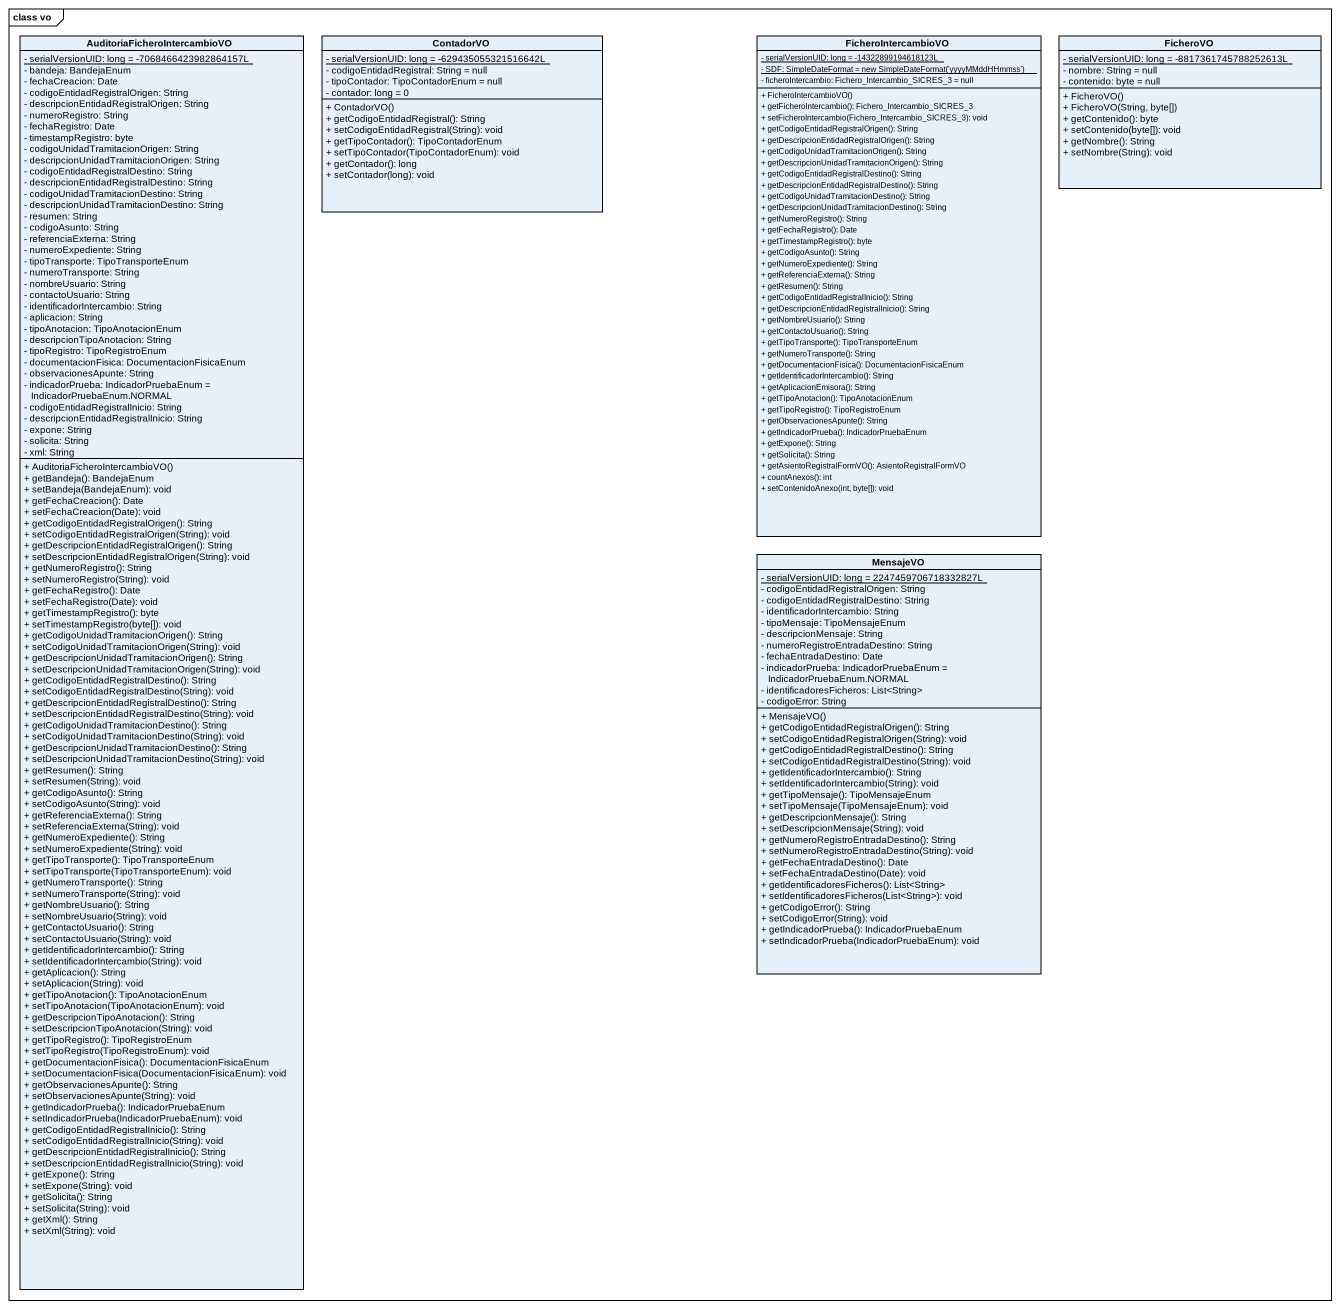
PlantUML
@startuml
mainframe class vo
hide circle
hide empty members
skinparam classAttributeIconSize 0
class "AuditoriaFicheroIntercambioVO" as AuditoriaFicheroIntercambioV {
  {static} - serialVersionUID: long = -7068466423982864157L
  - bandeja: BandejaEnum
  - fechaCreacion: Date
  - codigoEntidadRegistralOrigen: String
  - descripcionEntidadRegistralOrigen: String
  - numeroRegistro: String
  - fechaRegistro: Date
  - timestampRegistro: byte
  - codigoUnidadTramitacionOrigen: String
  - descripcionUnidadTramitacionOrigen: String
  - codigoEntidadRegistralDestino: String
  - descripcionEntidadRegistralDestino: String
  - codigoUnidadTramitacionDestino: String
  - descripcionUnidadTramitacionDestino: String
  - resumen: String
  - codigoAsunto: String
  - referenciaExterna: String
  - numeroExpediente: String
  - tipoTransporte: TipoTransporteEnum
  - numeroTransporte: String
  - nombreUsuario: String
  - contactoUsuario: String
  - identificadorIntercambio: String
  - aplicacion: String
  - tipoAnotacion: TipoAnotacionEnum
  - descripcionTipoAnotacion: String
  - tipoRegistro: TipoRegistroEnum
  - documentacionFisica: DocumentacionFisicaEnum
  - observacionesApunte: String
  - indicadorPrueba: IndicadorPruebaEnum = IndicadorPruebaEnum.NORMAL
  - codigoEntidadRegistralInicio: String
  - descripcionEntidadRegistralInicio: String
  - expone: String
  - solicita: String
  - xml: String
  + AuditoriaFicheroIntercambioVO()
  + getBandeja(): BandejaEnum
  + setBandeja(BandejaEnum): void
  + getFechaCreacion(): Date
  + setFechaCreacion(Date): void
  + getCodigoEntidadRegistralOrigen(): String
  + setCodigoEntidadRegistralOrigen(String): void
  + getDescripcionEntidadRegistralOrigen(): String
  + setDescripcionEntidadRegistralOrigen(String): void
  + getNumeroRegistro(): String
  + setNumeroRegistro(String): void
  + getFechaRegistro(): Date
  + setFechaRegistro(Date): void
  + getTimestampRegistro(): byte
  + setTimestampRegistro(byte[]): void
  + getCodigoUnidadTramitacionOrigen(): String
  + setCodigoUnidadTramitacionOrigen(String): void
  + getDescripcionUnidadTramitacionOrigen(): String
  + setDescripcionUnidadTramitacionOrigen(String): void
  + getCodigoEntidadRegistralDestino(): String
  + setCodigoEntidadRegistralDestino(String): void
  + getDescripcionEntidadRegistralDestino(): String
  + setDescripcionEntidadRegistralDestino(String): void
  + getCodigoUnidadTramitacionDestino(): String
  + setCodigoUnidadTramitacionDestino(String): void
  + getDescripcionUnidadTramitacionDestino(): String
  + setDescripcionUnidadTramitacionDestino(String): void
  + getResumen(): String
  + setResumen(String): void
  + getCodigoAsunto(): String
  + setCodigoAsunto(String): void
  + getReferenciaExterna(): String
  + setReferenciaExterna(String): void
  + getNumeroExpediente(): String
  + setNumeroExpediente(String): void
  + getTipoTransporte(): TipoTransporteEnum
  + setTipoTransporte(TipoTransporteEnum): void
  + getNumeroTransporte(): String
  + setNumeroTransporte(String): void
  + getNombreUsuario(): String
  + setNombreUsuario(String): void
  + getContactoUsuario(): String
  + setContactoUsuario(String): void
  + getIdentificadorIntercambio(): String
  + setIdentificadorIntercambio(String): void
  + getAplicacion(): String
  + setAplicacion(String): void
  + getTipoAnotacion(): TipoAnotacionEnum
  + setTipoAnotacion(TipoAnotacionEnum): void
  + getDescripcionTipoAnotacion(): String
  + setDescripcionTipoAnotacion(String): void
  + getTipoRegistro(): TipoRegistroEnum
  + setTipoRegistro(TipoRegistroEnum): void
  + getDocumentacionFisica(): DocumentacionFisicaEnum
  + setDocumentacionFisica(DocumentacionFisicaEnum): void
  + getObservacionesApunte(): String
  + setObservacionesApunte(String): void
  + getIndicadorPrueba(): IndicadorPruebaEnum
  + setIndicadorPrueba(IndicadorPruebaEnum): void
  + getCodigoEntidadRegistralInicio(): String
  + setCodigoEntidadRegistralInicio(String): void
  + getDescripcionEntidadRegistralInicio(): String
  + setDescripcionEntidadRegistralInicio(String): void
  + getExpone(): String
  + setExpone(String): void
  + getSolicita(): String
  + setSolicita(String): void
  + getXml(): String
  + setXml(String): void
}
class ContadorVO {
  {static} - serialVersionUID: long = -629435055321516642L
  - codigoEntidadRegistral: String = null
  - tipoContador: TipoContadorEnum = null
  - contador: long = 0
  + ContadorVO()
  + getCodigoEntidadRegistral(): String
  + setCodigoEntidadRegistral(String): void
  + getTipoContador(): TipoContadorEnum
  + setTipoContador(TipoContadorEnum): void
  + getContador(): long
  + setContador(long): void
}
class FicheroIntercambioVO {
  {static} - serialVersionUID: long = -14322899194618123L
  {static} {field} - SDF: SimpleDateFormat = new SimpleDateFormat('yyyyMMddHHmmss')
  - ficheroIntercambio: Fichero_Intercambio_SICRES_3 = null
  + FicheroIntercambioVO()
  + getFicheroIntercambio(): Fichero_Intercambio_SICRES_3
  + setFicheroIntercambio(Fichero_Intercambio_SICRES_3): void
  + getCodigoEntidadRegistralOrigen(): String
  + getDescripcionEntidadRegistralOrigen(): String
  + getCodigoUnidadTramitacionOrigen(): String
  + getDescripcionUnidadTramitacionOrigen(): String
  + getCodigoEntidadRegistralDestino(): String
  + getDescripcionEntidadRegistralDestino(): String
  + getCodigoUnidadTramitacionDestino(): String
  + getDescripcionUnidadTramitacionDestino(): String
  + getNumeroRegistro(): String
  + getFechaRegistro(): Date
  + getTimestampRegistro(): byte
  + getCodigoAsunto(): String
  + getNumeroExpediente(): String
  + getReferenciaExterna(): String
  + getResumen(): String
  + getCodigoEntidadRegistralInicio(): String
  + getDescripcionEntidadRegistralInicio(): String
  + getNombreUsuario(): String
  + getContactoUsuario(): String
  + getTipoTransporte(): TipoTransporteEnum
  + getNumeroTransporte(): String
  + getDocumentacionFisica(): DocumentacionFisicaEnum
  + getIdentificadorIntercambio(): String
  + getAplicacionEmisora(): String
  + getTipoAnotacion(): TipoAnotacionEnum
  + getTipoRegistro(): TipoRegistroEnum
  + getObservacionesApunte(): String
  + getIndicadorPrueba(): IndicadorPruebaEnum
  + getExpone(): String
  + getSolicita(): String
  + getAsientoRegistralFormVO(): AsientoRegistralFormVO
  + countAnexos(): int
  + setContenidoAnexo(int, byte[]): void
}
class FicheroVO {
  {static} - serialVersionUID: long = -8817361745788252613L
  - nombre: String = null
  - contenido: byte = null
  + FicheroVO()
  + FicheroVO(String, byte[])
  + getContenido(): byte
  + setContenido(byte[]): void
  + getNombre(): String
  + setNombre(String): void
}
class MensajeVO {
  {static} - serialVersionUID: long = 2247459706718332827L
  - codigoEntidadRegistralOrigen: String
  - codigoEntidadRegistralDestino: String
  - identificadorIntercambio: String
  - tipoMensaje: TipoMensajeEnum
  - descripcionMensaje: String
  - numeroRegistroEntradaDestino: String
  - fechaEntradaDestino: Date
  - indicadorPrueba: IndicadorPruebaEnum = IndicadorPruebaEnum.NORMAL
  - identificadoresFicheros: List<String>
  - codigoError: String
  + MensajeVO()
  + getCodigoEntidadRegistralOrigen(): String
  + setCodigoEntidadRegistralOrigen(String): void
  + getCodigoEntidadRegistralDestino(): String
  + setCodigoEntidadRegistralDestino(String): void
  + getIdentificadorIntercambio(): String
  + setIdentificadorIntercambio(String): void
  + getTipoMensaje(): TipoMensajeEnum
  + setTipoMensaje(TipoMensajeEnum): void
  + getDescripcionMensaje(): String
  + setDescripcionMensaje(String): void
  + getNumeroRegistroEntradaDestino(): String
  + setNumeroRegistroEntradaDestino(String): void
  + getFechaEntradaDestino(): Date
  + setFechaEntradaDestino(Date): void
  + getIdentificadoresFicheros(): List<String>
  + setIdentificadoresFicheros(List<String>): void
  + getCodigoError(): String
  + setCodigoError(String): void
  + getIndicadorPrueba(): IndicadorPruebaEnum
  + setIndicadorPrueba(IndicadorPruebaEnum): void
}
@enduml
